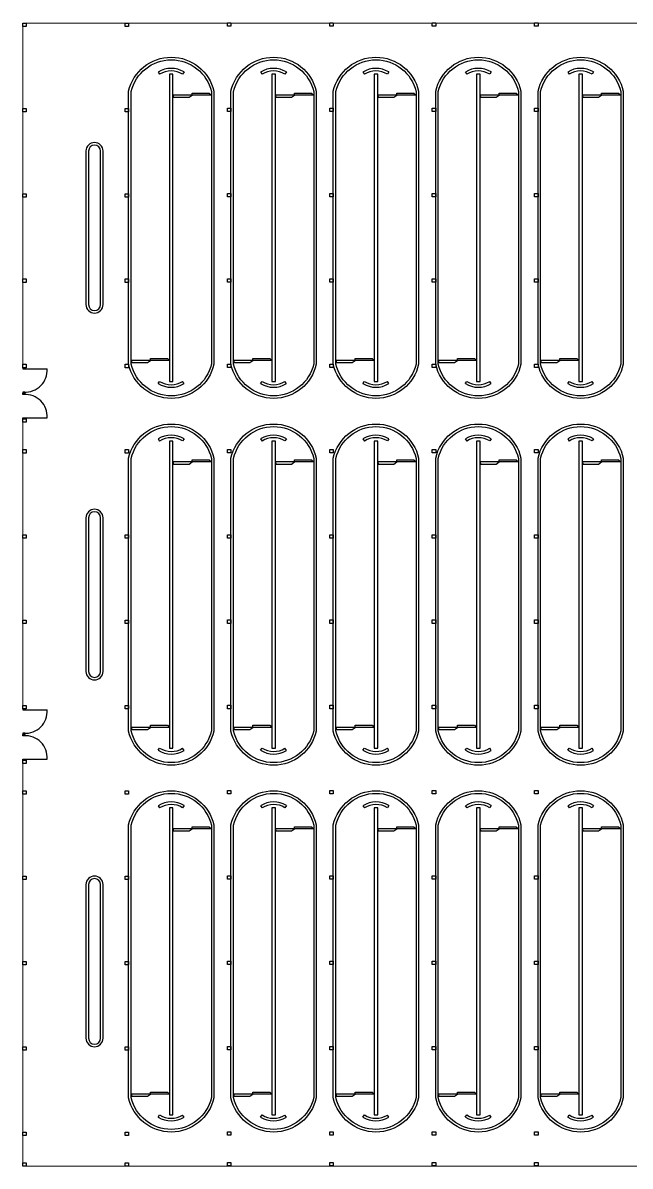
# Model space of a CAD drawing. Header units: metres. Extents: x 2572 to 5235, y 1556 to 2684.
# Drawn here: x 4679.2 to 4714.8, y 2617.5 to 2684.5 of the extents above; entities that cross this region are included whole.
import ezdxf

# ---------------------------------------------------------------- set-up
doc = ezdxf.new("R2010")
doc.units = ezdxf.units.M
doc.layers.add('VIGAS DE LOSA1', color=190, linetype='Continuous', lineweight=9)

msp = doc.modelspace()

# ---------------------------------------------------------------- linework, layer by layer
for points in [[(4679.359, 2684.468), (4679.359, 2684.268), (4679.159, 2684.268), (4679.159, 2684.468), (4679.359, 2684.468)], [(4685.359, 2684.468), (4685.359, 2684.268), (4685.159, 2684.268), (4685.159, 2684.468), (4685.359, 2684.468)], [(4691.359, 2684.481), (4691.359, 2684.281), (4691.159, 2684.281), (4691.159, 2684.481), (4691.359, 2684.481)], [(4697.359, 2684.481), (4697.359, 2684.281), (4697.159, 2684.281), (4697.159, 2684.481), (4697.359, 2684.481)], [(4703.359, 2684.481), (4703.359, 2684.281), (4703.159, 2684.281), (4703.159, 2684.481), (4703.359, 2684.481)], [(4709.359, 2684.481), (4709.359, 2684.281), (4709.159, 2684.281), (4709.159, 2684.481), (4709.359, 2684.481)], [(4687.097, 2681.593), (4687.178, 2681.467)], [(4687.759, 2672.468), (4687.759, 2663.468), (4687.959, 2663.468), (4687.959, 2681.468), (4687.759, 2681.468), (4687.759, 2672.468)], [(4688.605, 2681.601), (4688.525, 2681.473)], [(4693.097, 2681.593), (4693.178, 2681.467)], [(4693.759, 2672.468), (4693.759, 2663.468), (4693.959, 2663.468), (4693.959, 2681.468), (4693.759, 2681.468), (4693.759, 2672.468)], [(4694.605, 2681.601), (4694.525, 2681.473)], [(4699.097, 2681.593), (4699.178, 2681.467)], [(4699.759, 2672.468), (4699.759, 2663.468), (4699.959, 2663.468), (4699.959, 2681.468), (4699.759, 2681.468), (4699.759, 2672.468)], [(4700.605, 2681.601), (4700.525, 2681.473)], [(4705.097, 2681.593), (4705.178, 2681.467)], [(4705.759, 2672.468), (4705.759, 2663.468), (4705.959, 2663.468), (4705.959, 2681.468), (4705.759, 2681.468), (4705.759, 2672.468)], [(4706.605, 2681.601), (4706.525, 2681.473)], [(4711.097, 2681.593), (4711.178, 2681.467)], [(4711.759, 2672.468), (4711.759, 2663.468), (4711.959, 2663.468), (4711.959, 2681.468), (4711.759, 2681.468), (4711.759, 2672.468)], [(4712.605, 2681.601), (4712.525, 2681.473)], [(4690.209, 2680.244), (4687.959, 2680.244), (4687.993, 2680.123), (4688.906, 2680.123), (4689.084, 2680.244), (4689.084, 2680.365), (4690.078, 2680.365), (4690.209, 2680.244)], [(4696.209, 2680.244), (4693.959, 2680.244), (4693.993, 2680.123), (4694.906, 2680.123), (4695.084, 2680.244), (4695.084, 2680.365), (4696.078, 2680.365), (4696.209, 2680.244)], [(4702.209, 2680.244), (4699.959, 2680.244), (4699.993, 2680.123), (4700.906, 2680.123), (4701.084, 2680.244), (4701.084, 2680.365), (4702.078, 2680.365), (4702.209, 2680.244)], [(4708.209, 2680.244), (4705.959, 2680.244), (4705.993, 2680.123), (4706.906, 2680.123), (4707.084, 2680.244), (4707.084, 2680.365), (4708.078, 2680.365), (4708.209, 2680.244)], [(4714.209, 2680.244), (4711.959, 2680.244), (4711.993, 2680.123), (4712.906, 2680.123), (4713.084, 2680.244), (4713.084, 2680.365), (4714.078, 2680.365), (4714.209, 2680.244)], [(4679.359, 2679.468), (4679.359, 2679.268), (4679.159, 2679.268), (4679.159, 2679.468), (4679.359, 2679.468)], [(4685.359, 2679.468), (4685.359, 2679.268), (4685.159, 2679.268), (4685.159, 2679.468), (4685.359, 2679.468)], [(4691.359, 2679.481), (4691.359, 2679.281), (4691.159, 2679.281), (4691.159, 2679.481), (4691.359, 2679.481)], [(4697.359, 2679.481), (4697.359, 2679.281), (4697.159, 2679.281), (4697.159, 2679.481), (4697.359, 2679.481)], [(4703.359, 2679.481), (4703.359, 2679.281), (4703.159, 2679.281), (4703.159, 2679.481), (4703.359, 2679.481)], [(4709.359, 2679.481), (4709.359, 2679.281), (4709.159, 2679.281), (4709.159, 2679.481), (4709.359, 2679.481)], [(4679.359, 2674.468), (4679.359, 2674.268), (4679.159, 2674.268), (4679.159, 2674.468), (4679.359, 2674.468)], [(4685.359, 2674.468), (4685.359, 2674.268), (4685.159, 2674.268), (4685.159, 2674.468), (4685.359, 2674.468)], [(4691.359, 2674.481), (4691.359, 2674.281), (4691.159, 2674.281), (4691.159, 2674.481), (4691.359, 2674.481)], [(4697.359, 2674.481), (4697.359, 2674.281), (4697.159, 2674.281), (4697.159, 2674.481), (4697.359, 2674.481)], [(4703.359, 2674.481), (4703.359, 2674.281), (4703.159, 2674.281), (4703.159, 2674.481), (4703.359, 2674.481)], [(4709.359, 2674.481), (4709.359, 2674.281), (4709.159, 2674.281), (4709.159, 2674.481), (4709.359, 2674.481)], [(4679.359, 2669.468), (4679.359, 2669.268), (4679.159, 2669.268), (4679.159, 2669.468), (4679.359, 2669.468)], [(4685.359, 2669.468), (4685.359, 2669.268), (4685.159, 2669.268), (4685.159, 2669.468), (4685.359, 2669.468)], [(4691.359, 2669.481), (4691.359, 2669.281), (4691.159, 2669.281), (4691.159, 2669.481), (4691.359, 2669.481)], [(4697.359, 2669.481), (4697.359, 2669.281), (4697.159, 2669.281), (4697.159, 2669.481), (4697.359, 2669.481)], [(4703.359, 2669.481), (4703.359, 2669.281), (4703.159, 2669.281), (4703.159, 2669.481), (4703.359, 2669.481)], [(4709.359, 2669.481), (4709.359, 2669.281), (4709.159, 2669.281), (4709.159, 2669.481), (4709.359, 2669.481)], [(4679.359, 2664.468), (4679.359, 2664.268), (4679.159, 2664.268), (4679.159, 2664.468), (4679.359, 2664.468)], [(4685.359, 2664.468), (4685.359, 2664.268), (4685.159, 2664.268), (4685.159, 2664.468), (4685.359, 2664.468)], [(4687.759, 2664.688), (4685.509, 2664.688), (4685.543, 2664.567), (4686.456, 2664.567), (4686.634, 2664.688), (4686.634, 2664.808), (4687.628, 2664.808), (4687.759, 2664.688)], [(4691.359, 2664.481), (4691.359, 2664.281), (4691.159, 2664.281), (4691.159, 2664.481), (4691.359, 2664.481)], [(4693.759, 2664.688), (4691.509, 2664.688), (4691.543, 2664.567), (4692.456, 2664.567), (4692.634, 2664.688), (4692.634, 2664.808), (4693.628, 2664.808), (4693.759, 2664.688)], [(4697.359, 2664.481), (4697.359, 2664.281), (4697.159, 2664.281), (4697.159, 2664.481), (4697.359, 2664.481)], [(4699.759, 2664.688), (4697.509, 2664.688), (4697.543, 2664.567), (4698.456, 2664.567), (4698.634, 2664.688), (4698.634, 2664.808), (4699.628, 2664.808), (4699.759, 2664.688)], [(4703.359, 2664.481), (4703.359, 2664.281), (4703.159, 2664.281), (4703.159, 2664.481), (4703.359, 2664.481)], [(4705.759, 2664.688), (4703.509, 2664.688), (4703.543, 2664.567), (4704.456, 2664.567), (4704.634, 2664.688), (4704.634, 2664.808), (4705.628, 2664.808), (4705.759, 2664.688)], [(4709.359, 2664.481), (4709.359, 2664.281), (4709.159, 2664.281), (4709.159, 2664.481), (4709.359, 2664.481)], [(4711.759, 2664.688), (4709.509, 2664.688), (4709.543, 2664.567), (4710.456, 2664.567), (4710.634, 2664.688), (4710.634, 2664.808), (4711.628, 2664.808), (4711.759, 2664.688)], [(4679.283, 2664.268), (4679.159, 2664.268), (4679.159, 2664.205), (4679.283, 2664.205), (4679.283, 2664.268)], [(4679.221, 2664.205), (4680.588, 2664.205)], [(4687.097, 2663.342), (4687.178, 2663.468)], [(4688.605, 2663.334), (4688.525, 2663.462)], [(4693.097, 2663.342), (4693.178, 2663.468)], [(4694.605, 2663.334), (4694.525, 2663.462)], [(4699.097, 2663.342), (4699.178, 2663.468)], [(4700.605, 2663.334), (4700.525, 2663.462)], [(4705.097, 2663.342), (4705.178, 2663.468)], [(4706.605, 2663.334), (4706.525, 2663.462)], [(4711.097, 2663.342), (4711.178, 2663.468)], [(4712.605, 2663.334), (4712.525, 2663.462)], [(4679.283, 2662.838), (4679.159, 2662.838), (4679.159, 2662.768), (4679.283, 2662.768), (4679.283, 2662.838)], [(4679.283, 2662.697), (4679.159, 2662.697), (4679.159, 2662.768), (4679.283, 2662.768), (4679.283, 2662.697)], [(4679.283, 2661.268), (4679.159, 2661.268), (4679.159, 2661.33), (4679.283, 2661.33), (4679.283, 2661.268)], [(4679.359, 2661.268), (4679.359, 2661.068), (4679.159, 2661.068), (4679.159, 2661.268), (4679.359, 2661.268)], [(4679.221, 2661.33), (4680.588, 2661.33)], [(4687.097, 2660.093), (4687.178, 2659.967)], [(4687.759, 2650.968), (4687.759, 2641.968), (4687.959, 2641.968), (4687.959, 2659.968), (4687.759, 2659.968), (4687.759, 2650.968)], [(4688.605, 2660.101), (4688.525, 2659.973)], [(4693.097, 2660.093), (4693.178, 2659.967)], [(4693.759, 2650.968), (4693.759, 2641.968), (4693.959, 2641.968), (4693.959, 2659.968), (4693.759, 2659.968), (4693.759, 2650.968)], [(4694.605, 2660.101), (4694.525, 2659.973)], [(4699.097, 2660.093), (4699.178, 2659.967)], [(4699.759, 2650.968), (4699.759, 2641.968), (4699.959, 2641.968), (4699.959, 2659.968), (4699.759, 2659.968), (4699.759, 2650.968)], [(4700.605, 2660.101), (4700.525, 2659.973)], [(4705.097, 2660.093), (4705.178, 2659.967)], [(4705.759, 2650.968), (4705.759, 2641.968), (4705.959, 2641.968), (4705.959, 2659.968), (4705.759, 2659.968), (4705.759, 2650.968)], [(4706.605, 2660.101), (4706.525, 2659.973)], [(4711.097, 2660.093), (4711.178, 2659.967)], [(4711.759, 2650.968), (4711.759, 2641.968), (4711.959, 2641.968), (4711.959, 2659.968), (4711.759, 2659.968), (4711.759, 2650.968)], [(4712.605, 2660.101), (4712.525, 2659.973)], [(4679.359, 2659.468), (4679.359, 2659.268), (4679.159, 2659.268), (4679.159, 2659.468), (4679.359, 2659.468)], [(4685.359, 2659.468), (4685.359, 2659.268), (4685.159, 2659.268), (4685.159, 2659.468), (4685.359, 2659.468)], [(4691.359, 2659.481), (4691.359, 2659.281), (4691.159, 2659.281), (4691.159, 2659.481), (4691.359, 2659.481)], [(4697.359, 2659.481), (4697.359, 2659.281), (4697.159, 2659.281), (4697.159, 2659.481), (4697.359, 2659.481)], [(4703.359, 2659.481), (4703.359, 2659.281), (4703.159, 2659.281), (4703.159, 2659.481), (4703.359, 2659.481)], [(4709.359, 2659.481), (4709.359, 2659.281), (4709.159, 2659.281), (4709.159, 2659.481), (4709.359, 2659.481)], [(4690.209, 2658.744), (4687.959, 2658.744), (4687.993, 2658.623), (4688.906, 2658.623), (4689.084, 2658.744), (4689.084, 2658.865), (4690.078, 2658.865), (4690.209, 2658.744)], [(4696.209, 2658.744), (4693.959, 2658.744), (4693.993, 2658.623), (4694.906, 2658.623), (4695.084, 2658.744), (4695.084, 2658.865), (4696.078, 2658.865), (4696.209, 2658.744)], [(4702.209, 2658.744), (4699.959, 2658.744), (4699.993, 2658.623), (4700.906, 2658.623), (4701.084, 2658.744), (4701.084, 2658.865), (4702.078, 2658.865), (4702.209, 2658.744)], [(4708.209, 2658.744), (4705.959, 2658.744), (4705.993, 2658.623), (4706.906, 2658.623), (4707.084, 2658.744), (4707.084, 2658.865), (4708.078, 2658.865), (4708.209, 2658.744)], [(4714.209, 2658.744), (4711.959, 2658.744), (4711.993, 2658.623), (4712.906, 2658.623), (4713.084, 2658.744), (4713.084, 2658.865), (4714.078, 2658.865), (4714.209, 2658.744)], [(4679.359, 2654.468), (4679.359, 2654.268), (4679.159, 2654.268), (4679.159, 2654.468), (4679.359, 2654.468)], [(4685.359, 2654.468), (4685.359, 2654.268), (4685.159, 2654.268), (4685.159, 2654.468), (4685.359, 2654.468)], [(4691.359, 2654.481), (4691.359, 2654.281), (4691.159, 2654.281), (4691.159, 2654.481), (4691.359, 2654.481)], [(4697.359, 2654.481), (4697.359, 2654.281), (4697.159, 2654.281), (4697.159, 2654.481), (4697.359, 2654.481)], [(4703.359, 2654.481), (4703.359, 2654.281), (4703.159, 2654.281), (4703.159, 2654.481), (4703.359, 2654.481)], [(4709.359, 2654.481), (4709.359, 2654.281), (4709.159, 2654.281), (4709.159, 2654.481), (4709.359, 2654.481)], [(4679.359, 2649.468), (4679.359, 2649.268), (4679.159, 2649.268), (4679.159, 2649.468), (4679.359, 2649.468)], [(4685.359, 2649.468), (4685.359, 2649.268), (4685.159, 2649.268), (4685.159, 2649.468), (4685.359, 2649.468)], [(4691.359, 2649.481), (4691.359, 2649.281), (4691.159, 2649.281), (4691.159, 2649.481), (4691.359, 2649.481)], [(4697.359, 2649.481), (4697.359, 2649.281), (4697.159, 2649.281), (4697.159, 2649.481), (4697.359, 2649.481)], [(4703.359, 2649.481), (4703.359, 2649.281), (4703.159, 2649.281), (4703.159, 2649.481), (4703.359, 2649.481)], [(4709.359, 2649.481), (4709.359, 2649.281), (4709.159, 2649.281), (4709.159, 2649.481), (4709.359, 2649.481)], [(4679.359, 2644.468), (4679.359, 2644.268), (4679.159, 2644.268), (4679.159, 2644.468), (4679.359, 2644.468)], [(4685.359, 2644.468), (4685.359, 2644.268), (4685.159, 2644.268), (4685.159, 2644.468), (4685.359, 2644.468)], [(4691.359, 2644.481), (4691.359, 2644.281), (4691.159, 2644.281), (4691.159, 2644.481), (4691.359, 2644.481)], [(4697.359, 2644.481), (4697.359, 2644.281), (4697.159, 2644.281), (4697.159, 2644.481), (4697.359, 2644.481)], [(4703.359, 2644.481), (4703.359, 2644.281), (4703.159, 2644.281), (4703.159, 2644.481), (4703.359, 2644.481)], [(4709.359, 2644.481), (4709.359, 2644.281), (4709.159, 2644.281), (4709.159, 2644.481), (4709.359, 2644.481)], [(4679.283, 2644.268), (4679.159, 2644.268), (4679.159, 2644.205), (4679.283, 2644.205), (4679.283, 2644.268)], [(4679.221, 2644.205), (4680.588, 2644.205)], [(4687.759, 2643.188), (4685.509, 2643.188), (4685.543, 2643.067), (4686.456, 2643.067), (4686.634, 2643.188), (4686.634, 2643.308), (4687.628, 2643.308), (4687.759, 2643.188)], [(4693.759, 2643.188), (4691.509, 2643.188), (4691.543, 2643.067), (4692.456, 2643.067), (4692.634, 2643.188), (4692.634, 2643.308), (4693.628, 2643.308), (4693.759, 2643.188)], [(4699.759, 2643.188), (4697.509, 2643.188), (4697.543, 2643.067), (4698.456, 2643.067), (4698.634, 2643.188), (4698.634, 2643.308), (4699.628, 2643.308), (4699.759, 2643.188)], [(4705.759, 2643.188), (4703.509, 2643.188), (4703.543, 2643.067), (4704.456, 2643.067), (4704.634, 2643.188), (4704.634, 2643.308), (4705.628, 2643.308), (4705.759, 2643.188)], [(4711.759, 2643.188), (4709.509, 2643.188), (4709.543, 2643.067), (4710.456, 2643.067), (4710.634, 2643.188), (4710.634, 2643.308), (4711.628, 2643.308), (4711.759, 2643.188)], [(4679.283, 2642.838), (4679.159, 2642.838), (4679.159, 2642.768), (4679.283, 2642.768), (4679.283, 2642.838)], [(4679.283, 2642.697), (4679.159, 2642.697), (4679.159, 2642.768), (4679.283, 2642.768), (4679.283, 2642.697)], [(4687.097, 2641.842), (4687.178, 2641.968)], [(4688.605, 2641.834), (4688.525, 2641.962)], [(4693.097, 2641.842), (4693.178, 2641.968)], [(4694.605, 2641.834), (4694.525, 2641.962)], [(4699.097, 2641.842), (4699.178, 2641.968)], [(4700.605, 2641.834), (4700.525, 2641.962)], [(4705.097, 2641.842), (4705.178, 2641.968)], [(4706.605, 2641.834), (4706.525, 2641.962)], [(4711.097, 2641.842), (4711.178, 2641.968)], [(4712.605, 2641.834), (4712.525, 2641.962)], [(4679.283, 2641.268), (4679.159, 2641.268), (4679.159, 2641.33), (4679.283, 2641.33), (4679.283, 2641.268)], [(4679.359, 2641.268), (4679.359, 2641.068), (4679.159, 2641.068), (4679.159, 2641.268), (4679.359, 2641.268)], [(4679.221, 2641.33), (4680.588, 2641.33)], [(4679.359, 2639.468), (4679.359, 2639.268), (4679.159, 2639.268), (4679.159, 2639.468), (4679.359, 2639.468)], [(4685.359, 2639.468), (4685.359, 2639.268), (4685.159, 2639.268), (4685.159, 2639.468), (4685.359, 2639.468)], [(4691.359, 2639.481), (4691.359, 2639.281), (4691.159, 2639.281), (4691.159, 2639.481), (4691.359, 2639.481)], [(4697.359, 2639.481), (4697.359, 2639.281), (4697.159, 2639.281), (4697.159, 2639.481), (4697.359, 2639.481)], [(4703.359, 2639.481), (4703.359, 2639.281), (4703.159, 2639.281), (4703.159, 2639.481), (4703.359, 2639.481)], [(4709.359, 2639.481), (4709.359, 2639.281), (4709.159, 2639.281), (4709.159, 2639.481), (4709.359, 2639.481)], [(4687.097, 2638.593), (4687.178, 2638.467)], [(4687.759, 2629.468), (4687.759, 2620.468), (4687.959, 2620.468), (4687.959, 2638.468), (4687.759, 2638.468), (4687.759, 2629.468)], [(4688.605, 2638.601), (4688.525, 2638.473)], [(4693.097, 2638.593), (4693.178, 2638.467)], [(4693.759, 2629.468), (4693.759, 2620.468), (4693.959, 2620.468), (4693.959, 2638.468), (4693.759, 2638.468), (4693.759, 2629.468)], [(4694.605, 2638.601), (4694.525, 2638.473)], [(4699.097, 2638.593), (4699.178, 2638.467)], [(4699.759, 2629.468), (4699.759, 2620.468), (4699.959, 2620.468), (4699.959, 2638.468), (4699.759, 2638.468), (4699.759, 2629.468)], [(4700.605, 2638.601), (4700.525, 2638.473)], [(4705.097, 2638.593), (4705.178, 2638.467)], [(4705.759, 2629.468), (4705.759, 2620.468), (4705.959, 2620.468), (4705.959, 2638.468), (4705.759, 2638.468), (4705.759, 2629.468)], [(4706.605, 2638.601), (4706.525, 2638.473)], [(4711.097, 2638.593), (4711.178, 2638.467)], [(4711.759, 2629.468), (4711.759, 2620.468), (4711.959, 2620.468), (4711.959, 2638.468), (4711.759, 2638.468), (4711.759, 2629.468)], [(4712.605, 2638.601), (4712.525, 2638.473)], [(4690.209, 2637.244), (4687.959, 2637.244), (4687.993, 2637.123), (4688.906, 2637.123), (4689.084, 2637.244), (4689.084, 2637.365), (4690.078, 2637.365), (4690.209, 2637.244)], [(4696.209, 2637.244), (4693.959, 2637.244), (4693.993, 2637.123), (4694.906, 2637.123), (4695.084, 2637.244), (4695.084, 2637.365), (4696.078, 2637.365), (4696.209, 2637.244)], [(4702.209, 2637.244), (4699.959, 2637.244), (4699.993, 2637.123), (4700.906, 2637.123), (4701.084, 2637.244), (4701.084, 2637.365), (4702.078, 2637.365), (4702.209, 2637.244)], [(4708.209, 2637.244), (4705.959, 2637.244), (4705.993, 2637.123), (4706.906, 2637.123), (4707.084, 2637.244), (4707.084, 2637.365), (4708.078, 2637.365), (4708.209, 2637.244)], [(4714.209, 2637.244), (4711.959, 2637.244), (4711.993, 2637.123), (4712.906, 2637.123), (4713.084, 2637.244), (4713.084, 2637.365), (4714.078, 2637.365), (4714.209, 2637.244)], [(4679.359, 2634.468), (4679.359, 2634.268), (4679.159, 2634.268), (4679.159, 2634.468), (4679.359, 2634.468)], [(4685.359, 2634.468), (4685.359, 2634.268), (4685.159, 2634.268), (4685.159, 2634.468), (4685.359, 2634.468)], [(4691.359, 2634.481), (4691.359, 2634.281), (4691.159, 2634.281), (4691.159, 2634.481), (4691.359, 2634.481)], [(4697.359, 2634.481), (4697.359, 2634.281), (4697.159, 2634.281), (4697.159, 2634.481), (4697.359, 2634.481)], [(4703.359, 2634.481), (4703.359, 2634.281), (4703.159, 2634.281), (4703.159, 2634.481), (4703.359, 2634.481)], [(4709.359, 2634.481), (4709.359, 2634.281), (4709.159, 2634.281), (4709.159, 2634.481), (4709.359, 2634.481)], [(4679.359, 2629.468), (4679.359, 2629.268), (4679.159, 2629.268), (4679.159, 2629.468), (4679.359, 2629.468)], [(4685.359, 2629.468), (4685.359, 2629.268), (4685.159, 2629.268), (4685.159, 2629.468), (4685.359, 2629.468)], [(4691.359, 2629.481), (4691.359, 2629.281), (4691.159, 2629.281), (4691.159, 2629.481), (4691.359, 2629.481)], [(4697.359, 2629.481), (4697.359, 2629.281), (4697.159, 2629.281), (4697.159, 2629.481), (4697.359, 2629.481)], [(4703.359, 2629.481), (4703.359, 2629.281), (4703.159, 2629.281), (4703.159, 2629.481), (4703.359, 2629.481)], [(4709.359, 2629.481), (4709.359, 2629.281), (4709.159, 2629.281), (4709.159, 2629.481), (4709.359, 2629.481)], [(4679.359, 2624.468), (4679.359, 2624.268), (4679.159, 2624.268), (4679.159, 2624.468), (4679.359, 2624.468)], [(4685.359, 2624.468), (4685.359, 2624.268), (4685.159, 2624.268), (4685.159, 2624.468), (4685.359, 2624.468)], [(4691.359, 2624.481), (4691.359, 2624.281), (4691.159, 2624.281), (4691.159, 2624.481), (4691.359, 2624.481)], [(4697.359, 2624.481), (4697.359, 2624.281), (4697.159, 2624.281), (4697.159, 2624.481), (4697.359, 2624.481)], [(4703.359, 2624.481), (4703.359, 2624.281), (4703.159, 2624.281), (4703.159, 2624.481), (4703.359, 2624.481)], [(4709.359, 2624.481), (4709.359, 2624.281), (4709.159, 2624.281), (4709.159, 2624.481), (4709.359, 2624.481)], [(4687.759, 2621.688), (4685.509, 2621.688), (4685.543, 2621.567), (4686.456, 2621.567), (4686.634, 2621.688), (4686.634, 2621.808), (4687.628, 2621.808), (4687.759, 2621.688)], [(4693.759, 2621.688), (4691.509, 2621.688), (4691.543, 2621.567), (4692.456, 2621.567), (4692.634, 2621.688), (4692.634, 2621.808), (4693.628, 2621.808), (4693.759, 2621.688)], [(4699.759, 2621.688), (4697.509, 2621.688), (4697.543, 2621.567), (4698.456, 2621.567), (4698.634, 2621.688), (4698.634, 2621.808), (4699.628, 2621.808), (4699.759, 2621.688)], [(4705.759, 2621.688), (4703.509, 2621.688), (4703.543, 2621.567), (4704.456, 2621.567), (4704.634, 2621.688), (4704.634, 2621.808), (4705.628, 2621.808), (4705.759, 2621.688)], [(4711.759, 2621.688), (4709.509, 2621.688), (4709.543, 2621.567), (4710.456, 2621.567), (4710.634, 2621.688), (4710.634, 2621.808), (4711.628, 2621.808), (4711.759, 2621.688)], [(4687.097, 2620.342), (4687.178, 2620.468)], [(4688.605, 2620.334), (4688.525, 2620.462)], [(4693.097, 2620.342), (4693.178, 2620.468)], [(4694.605, 2620.334), (4694.525, 2620.462)], [(4699.097, 2620.342), (4699.178, 2620.468)], [(4700.605, 2620.334), (4700.525, 2620.462)], [(4705.097, 2620.342), (4705.178, 2620.468)], [(4706.605, 2620.334), (4706.525, 2620.462)], [(4711.097, 2620.342), (4711.178, 2620.468)], [(4712.605, 2620.334), (4712.525, 2620.462)], [(4679.359, 2619.468), (4679.359, 2619.268), (4679.159, 2619.268), (4679.159, 2619.468), (4679.359, 2619.468)], [(4685.359, 2619.468), (4685.359, 2619.268), (4685.159, 2619.268), (4685.159, 2619.468), (4685.359, 2619.468)], [(4691.359, 2619.481), (4691.359, 2619.281), (4691.159, 2619.281), (4691.159, 2619.481), (4691.359, 2619.481)], [(4697.359, 2619.481), (4697.359, 2619.281), (4697.159, 2619.281), (4697.159, 2619.481), (4697.359, 2619.481)], [(4703.359, 2619.481), (4703.359, 2619.281), (4703.159, 2619.281), (4703.159, 2619.481), (4703.359, 2619.481)], [(4709.359, 2619.481), (4709.359, 2619.281), (4709.159, 2619.281), (4709.159, 2619.481), (4709.359, 2619.481)], [(4679.359, 2617.668), (4679.359, 2617.468), (4679.159, 2617.468), (4679.159, 2617.668), (4679.359, 2617.668)], [(4685.359, 2617.668), (4685.359, 2617.468), (4685.159, 2617.468), (4685.159, 2617.668), (4685.359, 2617.668)], [(4691.359, 2617.681), (4691.359, 2617.481), (4691.159, 2617.481), (4691.159, 2617.681), (4691.359, 2617.681)], [(4697.359, 2617.681), (4697.359, 2617.481), (4697.159, 2617.481), (4697.159, 2617.681), (4697.359, 2617.681)], [(4703.359, 2617.681), (4703.359, 2617.481), (4703.159, 2617.481), (4703.159, 2617.681), (4703.359, 2617.681)], [(4709.359, 2617.681), (4709.359, 2617.481), (4709.159, 2617.481), (4709.159, 2617.681), (4709.359, 2617.681)]]:
    msp.add_lwpolyline(points)
for points in [[(4690.359, 2672.468), (4690.359, 2664.468, -0.8), (4685.359, 2664.468), (4685.359, 2672.468), (4685.359, 2680.468, -0.8), (4690.359, 2680.468), (4690.359, 2672.468)], [(4696.359, 2672.468), (4696.359, 2664.468, -0.8), (4691.359, 2664.468), (4691.359, 2672.468), (4691.359, 2680.468, -0.8), (4696.359, 2680.468), (4696.359, 2672.468)], [(4702.359, 2672.468), (4702.359, 2664.468, -0.8), (4697.359, 2664.468), (4697.359, 2672.468), (4697.359, 2680.468, -0.8), (4702.359, 2680.468), (4702.359, 2672.468)], [(4708.359, 2672.468), (4708.359, 2664.468, -0.8), (4703.359, 2664.468), (4703.359, 2672.468), (4703.359, 2680.468, -0.8), (4708.359, 2680.468), (4708.359, 2672.468)], [(4714.359, 2672.468), (4714.359, 2664.468, -0.8), (4709.359, 2664.468), (4709.359, 2672.468), (4709.359, 2680.468, -0.8), (4714.359, 2680.468), (4714.359, 2672.468)], [(4682.859, 2672.468), (4682.859, 2667.968, 1), (4683.859, 2667.968), (4683.859, 2672.468), (4683.859, 2676.968, 1), (4682.859, 2676.968), (4682.859, 2672.468)], [(4690.359, 2650.968), (4690.359, 2642.968, -0.8), (4685.359, 2642.968), (4685.359, 2650.968), (4685.359, 2658.968, -0.8), (4690.359, 2658.968), (4690.359, 2650.968)], [(4696.359, 2650.968), (4696.359, 2642.968, -0.8), (4691.359, 2642.968), (4691.359, 2650.968), (4691.359, 2658.968, -0.8), (4696.359, 2658.968), (4696.359, 2650.968)], [(4702.359, 2650.968), (4702.359, 2642.968, -0.8), (4697.359, 2642.968), (4697.359, 2650.968), (4697.359, 2658.968, -0.8), (4702.359, 2658.968), (4702.359, 2650.968)], [(4708.359, 2650.968), (4708.359, 2642.968, -0.8), (4703.359, 2642.968), (4703.359, 2650.968), (4703.359, 2658.968, -0.8), (4708.359, 2658.968), (4708.359, 2650.968)], [(4714.359, 2650.968), (4714.359, 2642.968, -0.8), (4709.359, 2642.968), (4709.359, 2650.968), (4709.359, 2658.968, -0.8), (4714.359, 2658.968), (4714.359, 2650.968)], [(4682.859, 2650.968), (4682.859, 2646.468, 1), (4683.859, 2646.468), (4683.859, 2650.968), (4683.859, 2655.468, 1), (4682.859, 2655.468), (4682.859, 2650.968)], [(4690.359, 2629.468), (4690.359, 2621.468, -0.8), (4685.359, 2621.468), (4685.359, 2629.468), (4685.359, 2637.468, -0.8), (4690.359, 2637.468), (4690.359, 2629.468)], [(4696.359, 2629.468), (4696.359, 2621.468, -0.8), (4691.359, 2621.468), (4691.359, 2629.468), (4691.359, 2637.468, -0.8), (4696.359, 2637.468), (4696.359, 2629.468)], [(4702.359, 2629.468), (4702.359, 2621.468, -0.8), (4697.359, 2621.468), (4697.359, 2629.468), (4697.359, 2637.468, -0.8), (4702.359, 2637.468), (4702.359, 2629.468)], [(4708.359, 2629.468), (4708.359, 2621.468, -0.8), (4703.359, 2621.468), (4703.359, 2629.468), (4703.359, 2637.468, -0.8), (4708.359, 2637.468), (4708.359, 2629.468)], [(4714.359, 2629.468), (4714.359, 2621.468, -0.8), (4709.359, 2621.468), (4709.359, 2629.468), (4709.359, 2637.468, -0.8), (4714.359, 2637.468), (4714.359, 2629.468)], [(4682.859, 2629.468), (4682.859, 2624.968, 1), (4683.859, 2624.968), (4683.859, 2629.468), (4683.859, 2633.968, 1), (4682.859, 2633.968), (4682.859, 2629.468)]]:
    msp.add_lwpolyline(points, format="xyb")
for points in [[(4690.209, 2672.468), (4690.209, 2664.484, -0.794435), (4685.509, 2664.484), (4685.509, 2672.468), (4685.509, 2680.451, -0.794435), (4690.209, 2680.451)], [(4696.209, 2672.468), (4696.209, 2664.484, -0.794435), (4691.509, 2664.484), (4691.509, 2672.468), (4691.509, 2680.451, -0.794435), (4696.209, 2680.451)], [(4702.209, 2672.468), (4702.209, 2664.484, -0.794435), (4697.509, 2664.484), (4697.509, 2672.468), (4697.509, 2680.451, -0.794435), (4702.209, 2680.451)], [(4708.209, 2672.468), (4708.209, 2664.484, -0.794435), (4703.509, 2664.484), (4703.509, 2672.468), (4703.509, 2680.451, -0.794435), (4708.209, 2680.451)], [(4714.209, 2672.468), (4714.209, 2664.484, -0.794435), (4709.509, 2664.484), (4709.509, 2672.468), (4709.509, 2680.451, -0.794435), (4714.209, 2680.451)], [(4683.009, 2672.468), (4683.009, 2667.968, 1), (4683.709, 2667.968), (4683.709, 2672.468), (4683.709, 2676.968, 1), (4683.009, 2676.968)], [(4690.209, 2650.968), (4690.209, 2642.984, -0.794435), (4685.509, 2642.984), (4685.509, 2650.968), (4685.509, 2658.951, -0.794435), (4690.209, 2658.951)], [(4696.209, 2650.968), (4696.209, 2642.984, -0.794435), (4691.509, 2642.984), (4691.509, 2650.968), (4691.509, 2658.951, -0.794435), (4696.209, 2658.951)], [(4702.209, 2650.968), (4702.209, 2642.984, -0.794435), (4697.509, 2642.984), (4697.509, 2650.968), (4697.509, 2658.951, -0.794435), (4702.209, 2658.951)], [(4708.209, 2650.968), (4708.209, 2642.984, -0.794435), (4703.509, 2642.984), (4703.509, 2650.968), (4703.509, 2658.951, -0.794435), (4708.209, 2658.951)], [(4714.209, 2650.968), (4714.209, 2642.984, -0.794435), (4709.509, 2642.984), (4709.509, 2650.968), (4709.509, 2658.951, -0.794435), (4714.209, 2658.951)], [(4683.009, 2650.968), (4683.009, 2646.468, 1), (4683.709, 2646.468), (4683.709, 2650.968), (4683.709, 2655.468, 1), (4683.009, 2655.468)], [(4690.209, 2629.468), (4690.209, 2621.484, -0.794435), (4685.509, 2621.484), (4685.509, 2629.468), (4685.509, 2637.451, -0.794435), (4690.209, 2637.451)], [(4696.209, 2629.468), (4696.209, 2621.484, -0.794435), (4691.509, 2621.484), (4691.509, 2629.468), (4691.509, 2637.451, -0.794435), (4696.209, 2637.451)], [(4702.209, 2629.468), (4702.209, 2621.484, -0.794435), (4697.509, 2621.484), (4697.509, 2629.468), (4697.509, 2637.451, -0.794435), (4702.209, 2637.451)], [(4708.209, 2629.468), (4708.209, 2621.484, -0.794435), (4703.509, 2621.484), (4703.509, 2629.468), (4703.509, 2637.451, -0.794435), (4708.209, 2637.451)], [(4714.209, 2629.468), (4714.209, 2621.484, -0.794435), (4709.509, 2621.484), (4709.509, 2629.468), (4709.509, 2637.451, -0.794435), (4714.209, 2637.451)], [(4683.009, 2629.468), (4683.009, 2624.968, 1), (4683.709, 2624.968), (4683.709, 2629.468), (4683.709, 2633.968, 1), (4683.009, 2633.968)]]:
    msp.add_lwpolyline(points, format="xyb", close=True)
for centre, radius, start, end in [((4687.857, 2680.402), 1.413, 58.04563, 122.50966), ((4687.857, 2680.402), 1.263, 58.04563, 122.50966), ((4693.857, 2680.402), 1.413, 58.04563, 122.50966), ((4693.857, 2680.402), 1.263, 58.04563, 122.50966), ((4699.857, 2680.402), 1.413, 58.04563, 122.50966), ((4699.857, 2680.402), 1.263, 58.04563, 122.50966), ((4705.857, 2680.402), 1.413, 58.04563, 122.50966), ((4705.857, 2680.402), 1.263, 58.04563, 122.50966), ((4711.857, 2680.402), 1.413, 58.04563, 122.50966), ((4711.857, 2680.402), 1.263, 58.04563, 122.50966), ((4679.292, 2664.134), 1.297, 266.82926, 3.17074), ((4687.857, 2664.533), 1.413, 237.49034, 301.95437), ((4687.857, 2664.533), 1.263, 237.49034, 301.95437), ((4693.857, 2664.533), 1.413, 237.49034, 301.95437), ((4693.857, 2664.533), 1.263, 237.49034, 301.95437), ((4699.857, 2664.533), 1.413, 237.49034, 301.95437), ((4699.857, 2664.533), 1.263, 237.49034, 301.95437), ((4705.857, 2664.533), 1.413, 237.49034, 301.95437), ((4705.857, 2664.533), 1.263, 237.49034, 301.95437), ((4711.857, 2664.533), 1.413, 237.49034, 301.95437), ((4711.857, 2664.533), 1.263, 237.49034, 301.95437), ((4679.292, 2661.401), 1.297, 356.82926, 93.17074), ((4687.857, 2658.902), 1.413, 58.04563, 122.50966), ((4687.857, 2658.902), 1.263, 58.04563, 122.50966), ((4693.857, 2658.902), 1.413, 58.04563, 122.50966), ((4693.857, 2658.902), 1.263, 58.04563, 122.50966), ((4699.857, 2658.902), 1.413, 58.04563, 122.50966), ((4699.857, 2658.902), 1.263, 58.04563, 122.50966), ((4705.857, 2658.902), 1.413, 58.04563, 122.50966), ((4705.857, 2658.902), 1.263, 58.04563, 122.50966), ((4711.857, 2658.902), 1.413, 58.04563, 122.50966), ((4711.857, 2658.902), 1.263, 58.04563, 122.50966), ((4679.292, 2644.134), 1.297, 266.82926, 3.17074), ((4679.292, 2641.401), 1.297, 356.82926, 93.17074), ((4687.857, 2643.033), 1.413, 237.49034, 301.95437), ((4687.857, 2643.033), 1.263, 237.49034, 301.95437), ((4693.857, 2643.033), 1.413, 237.49034, 301.95437), ((4693.857, 2643.033), 1.263, 237.49034, 301.95437), ((4699.857, 2643.033), 1.413, 237.49034, 301.95437), ((4699.857, 2643.033), 1.263, 237.49034, 301.95437), ((4705.857, 2643.033), 1.413, 237.49034, 301.95437), ((4705.857, 2643.033), 1.263, 237.49034, 301.95437), ((4711.857, 2643.033), 1.413, 237.49034, 301.95437), ((4711.857, 2643.033), 1.263, 237.49034, 301.95437), ((4687.857, 2637.402), 1.413, 58.04563, 122.50966), ((4687.857, 2637.402), 1.263, 58.04563, 122.50966), ((4693.857, 2637.402), 1.413, 58.04563, 122.50966), ((4693.857, 2637.402), 1.263, 58.04563, 122.50966), ((4699.857, 2637.402), 1.413, 58.04563, 122.50966), ((4699.857, 2637.402), 1.263, 58.04563, 122.50966), ((4705.857, 2637.402), 1.413, 58.04563, 122.50966), ((4705.857, 2637.402), 1.263, 58.04563, 122.50966), ((4711.857, 2637.402), 1.413, 58.04563, 122.50966), ((4711.857, 2637.402), 1.263, 58.04563, 122.50966), ((4687.857, 2621.533), 1.413, 237.49034, 301.95437), ((4687.857, 2621.533), 1.263, 237.49034, 301.95437), ((4693.857, 2621.533), 1.413, 237.49034, 301.95437), ((4693.857, 2621.533), 1.263, 237.49034, 301.95437), ((4699.857, 2621.533), 1.413, 237.49034, 301.95437), ((4699.857, 2621.533), 1.263, 237.49034, 301.95437), ((4705.857, 2621.533), 1.413, 237.49034, 301.95437), ((4705.857, 2621.533), 1.263, 237.49034, 301.95437), ((4711.857, 2621.533), 1.413, 237.49034, 301.95437), ((4711.857, 2621.533), 1.263, 237.49034, 301.95437)]:
    msp.add_arc(centre, radius, start, end)
at = {"layer": 'VIGAS DE LOSA1', "color": 2, "linetype": 'Continuous', "lineweight": 9}
for p, q in [((4679.159, 2684.468), (4746.359, 2684.468)), ((4679.159, 2617.468), (4679.159, 2641.068)), ((4746.359, 2617.468), (4679.159, 2617.468))]:
    msp.add_line(p, q, dxfattribs=at)
at = {"layer": 'VIGAS DE LOSA1', "color": 2, "linetype": 'Continuous', "lineweight": 9, "flags": 128}
for points in [[(4679.159, 2684.468), (4679.159, 2664.268)], [(4679.159, 2661.068), (4679.159, 2644.268)]]:
    msp.add_lwpolyline(points, dxfattribs=at)

doc.saveas('drawing.dxf')
